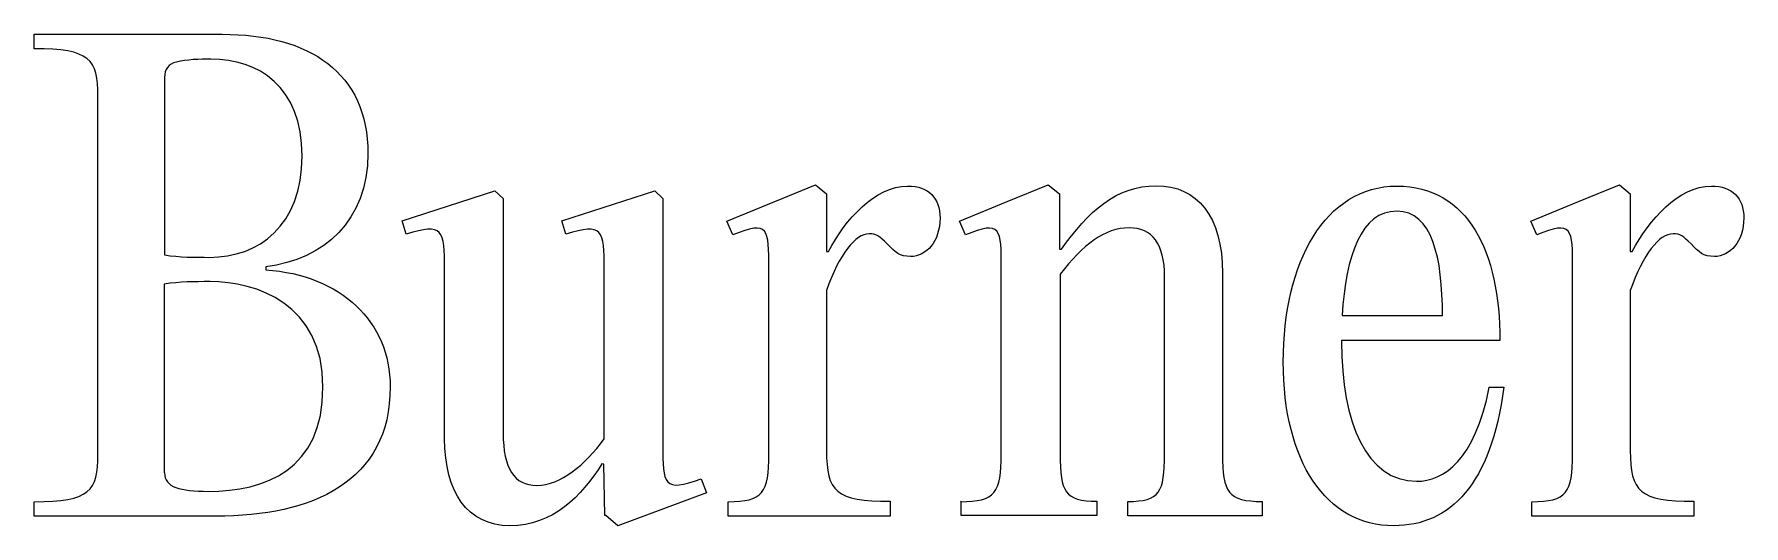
# Model space of a CAD drawing. Extents: x 0.2 to 20.5, y 0 to 5.8.
import ezdxf

# ---------------------------------------------------------------- set-up
doc = ezdxf.new("R2010")
doc.units = 0
doc.layers.get('0').update_dxf_attribs({"linetype": 'CONTINUOUS'})

msp = doc.modelspace()

# ---------------------------------------------------------------- linework, layer by layer
at = {"color": 7}
for p, q in [((0.183451, 5.649442), (0.183451, 5.820833)), ((0.183451, 5.820833), (2.410238, 5.820833)), ((1.729293, 5.306661), (1.729293, 3.207925)), ((0.938623, 0.847249), (0.938623, 5.086763)), ((4.546653, 3.61215), (5.643933, 3.967869)), ((5.643933, 3.967869), (5.743972, 3.874087)), ((5.743972, 3.874087), (5.743972, 1.099503)), ((6.437815, 3.61215), (7.541525, 3.967869)), ((7.541525, 3.967869), (7.635108, 3.874087)), ((7.635108, 3.874087), (7.635108, 0.963665)), ((8.964745, 3.838517), (9.448826, 4.039013)), ((9.448826, 4.039013), (9.577917, 3.932296)), ((9.577917, 3.932296), (9.577917, 3.246731)), ((11.720777, 3.838517), (12.204885, 4.039013)), ((12.204885, 4.039013), (12.340405, 3.932296)), ((12.340405, 3.932296), (12.340405, 3.275835)), ((18.494719, 3.838517), (18.978801, 4.039013)), ((18.978801, 4.039013), (19.107891, 3.932296)), ((19.107891, 3.932296), (19.107891, 3.246731)), ((8.396737, 3.608917), (8.964745, 3.838517)), ((11.152796, 3.608917), (11.720777, 3.838517)), ((17.926738, 3.608917), (18.494719, 3.838517)), ((4.595072, 3.453694), (4.546653, 3.61215)), ((6.486234, 3.453694), (6.437815, 3.61215)), ((8.467751, 3.443994), (8.396737, 3.608917)), ((10.923667, 3.64449), (10.923667, 3.64449)), ((11.223784, 3.443994), (11.152796, 3.608917)), ((17.997726, 3.443994), (17.926738, 3.608917)), ((20.453641, 3.64449), (20.453641, 3.64449)), ((9.577917, 3.246731), (9.600486, 3.246731)), ((12.340405, 3.275835), (12.363, 3.275835)), ((19.107891, 3.246731), (19.130486, 3.246731)), ((1.729293, 3.207925), (1.729293, 3.207925)), ((2.929811, 3.065648), (2.929811, 3.030061)), ((8.893731, 0.847249), (8.893731, 3.042999)), ((11.649789, 0.847249), (11.649789, 3.042999)), ((18.423731, 0.847249), (18.423731, 3.042999)), ((1.726065, 2.861919), (1.726065, 0.630581)), ((5.050102, 1.028356), (5.050102, 3.039771)), ((6.941264, 1.028356), (6.941264, 3.039771)), ((12.346861, 2.978335), (12.346861, 0.853731)), ((13.586116, 0.850477), (13.586116, 2.949231)), ((14.27353, 2.991273), (14.27353, 0.850477)), ((9.577917, 2.787544), (9.577917, 0.889291)), ((19.107891, 2.787544), (19.107891, 0.889291)), ((15.690268, 2.49002), (16.881105, 2.49002)), ((16.881105, 2.49002), (16.881105, 2.49002)), ((17.562063, 2.195751), (15.683812, 2.195751)), ((15.683812, 2.195751), (15.683812, 2.182813)), ((17.4362, 1.639544), (17.607254, 1.639544)), ((17.607254, 1.639544), (17.607254, 1.639544)), ((1.726065, 0.630581), (1.729293, 0.627354)), ((1.729293, 0.627354), (1.729293, 0.627354)), ((6.938036, 0.727604), (6.915441, 0.73406)), ((6.950948, 0.122873), (6.938036, 0.727604)), ((8.090165, 0.556207), (8.154696, 0.391292)), ((0.183451, 0.113189), (0.183451, 0.284586)), ((8.154696, 0.391292), (7.102634, 0)), ((8.409649, 0.113189), (8.409649, 0.284586)), ((10.333064, 0.291042), (10.333064, 0.113189)), ((11.175391, 0.291042), (11.165708, 0.284586)), ((11.165708, 0.284586), (11.165708, 0.284586)), ((11.175391, 0.119645), (11.175391, 0.291042)), ((12.78255, 0.291042), (12.78255, 0.119645)), ((13.150453, 0.116417), (13.150453, 0.287814)), ((14.7447, 0.287814), (14.7447, 0.116417)), ((17.93965, 0.113189), (17.93965, 0.284586)), ((19.863065, 0.291042), (19.863065, 0.113189)), ((2.339237, 0.113189), (0.183451, 0.113189)), ((0.183451, 0.113189), (0.183451, 0.113189)), ((6.960632, 0.122873), (6.950948, 0.122873)), ((6.950948, 0.122873), (6.950948, 0.122873)), ((7.102634, 0), (6.960632, 0.122873)), ((10.333064, 0.113189), (8.409649, 0.113189)), ((12.78255, 0.119645), (11.175391, 0.119645)), ((14.7447, 0.116417), (13.150453, 0.116417)), ((19.863065, 0.113189), (17.93965, 0.113189))]:
    msp.add_line(p, q, dxfattribs=at)
for points in [[(2.410238, 5.820833), (3.449399, 5.820833), (4.140041, 5.364869), (4.140041, 4.407665)], [(0.938623, 5.086763), (0.938623, 5.523325), (0.845032, 5.649442), (0.183451, 5.649442)], [(1.871289, 5.490985), (1.771245, 5.46835), (1.729293, 5.406909), (1.729293, 5.306661)], [(2.27792, 5.526558), (2.142376, 5.526558), (1.993924, 5.520089), (1.871289, 5.490985)], [(3.359044, 4.37856), (3.359044, 5.206413), (2.839455, 5.526558), (2.27792, 5.526558)], [(2.261785, 3.178821), (2.845911, 3.178821), (3.359044, 3.550708), (3.359044, 4.37856)], [(4.140041, 4.407665), (4.140041, 3.615383), (3.620453, 3.15296), (2.929811, 3.065648)], [(9.600486, 3.246731), (9.80059, 3.625085), (10.149126, 4.022844), (10.539624, 4.022844)], [(10.539624, 4.022844), (10.788121, 4.022844), (10.923667, 3.880556), (10.923667, 3.64449)], [(12.363, 3.275835), (12.682511, 3.718867), (13.005223, 4.026077), (13.489305, 4.026077)], [(13.489305, 4.026077), (13.973387, 4.026077), (14.27353, 3.663892), (14.27353, 2.991273)], [(14.993197, 1.940269), (14.993197, 3.117374), (15.49019, 4.022841), (16.338947, 4.022841)], [(16.338947, 4.022841), (17.187704, 4.022841), (17.562063, 3.237029), (17.562063, 2.195751)], [(19.130486, 3.246731), (19.330564, 3.625085), (19.679126, 4.022844), (20.069598, 4.022844)], [(20.069598, 4.022844), (20.318095, 4.022844), (20.453641, 3.880556), (20.453641, 3.64449)], [(16.338947, 3.725333), (15.919397, 3.725333), (15.735459, 3.204692), (15.690268, 2.49002)], [(16.881105, 2.49002), (16.881105, 3.175587), (16.75847, 3.725333), (16.338947, 3.725333)], [(5.050102, 3.039771), (5.050102, 3.5022), (5.027533, 3.589515), (4.595072, 3.453694)], [(6.941264, 3.039771), (6.941264, 3.5022), (6.928353, 3.589515), (6.486234, 3.453694)], [(8.893731, 3.042999), (8.893731, 3.521604), (8.893731, 3.621852), (8.467751, 3.443994)], [(10.084567, 3.456929), (9.919996, 3.456929), (9.729576, 3.22086), (9.577917, 2.787544)], [(10.297583, 3.337277), (10.204, 3.431058), (10.168493, 3.456929), (10.084567, 3.456929)], [(10.923667, 3.64449), (10.923667, 3.366381), (10.75907, 3.188523), (10.575131, 3.188523)], [(11.649789, 3.042999), (11.649789, 3.521604), (11.649789, 3.621852), (11.223784, 3.443994)], [(13.166593, 3.528071), (12.876133, 3.528071), (12.617953, 3.327577), (12.346861, 2.978335)], [(13.586116, 2.949231), (13.586116, 3.340513), (13.437685, 3.528071), (13.166593, 3.528071)], [(18.423731, 3.042999), (18.423731, 3.521604), (18.423731, 3.621852), (17.997726, 3.443994)], [(19.614568, 3.456929), (19.449971, 3.456929), (19.259576, 3.22086), (19.107891, 2.787544)], [(19.827558, 3.337277), (19.733974, 3.431058), (19.698467, 3.456929), (19.614568, 3.456929)], [(20.453641, 3.64449), (20.453641, 3.366381), (20.28907, 3.188523), (20.105105, 3.188523)], [(10.575131, 3.188523), (10.446041, 3.188523), (10.391166, 3.237032), (10.297583, 3.337277)], [(20.105105, 3.188523), (19.976015, 3.188523), (19.921167, 3.237032), (19.827558, 3.337277)], [(1.729293, 3.207925), (1.906789, 3.178821), (2.090743, 3.178821), (2.261785, 3.178821)], [(2.268239, 2.891023), (2.084287, 2.891023), (1.906791, 2.891023), (1.726065, 2.861919)], [(3.607541, 1.642771), (3.607541, 2.629085), (2.81686, 2.891023), (2.268239, 2.891023)], [(2.929811, 3.030061), (3.82053, 2.971853), (4.404651, 2.415646), (4.404651, 1.645999)], [(15.683812, 2.182813), (15.683812, 1.212665), (15.983955, 0.527103), (16.574532, 0.527103)], [(16.30344, 0), (15.499874, 0), (14.993197, 0.763164), (14.993197, 1.940269)], [(2.248876, 0.407458), (2.916899, 0.407458), (3.607541, 0.656458), (3.607541, 1.642771)], [(4.404651, 1.645999), (4.404651, 0.517419), (3.478451, 0.113189), (2.339237, 0.113189)], [(17.607254, 1.639544), (17.458796, 0.491543), (16.974714, 0), (16.30344, 0)], [(16.574532, 0.527103), (16.894016, 0.527103), (17.265147, 0.776102), (17.4362, 1.639544)], [(5.824643, 0), (5.317966, 0), (5.050102, 0.401002), (5.050102, 1.028356)], [(5.743972, 1.099503), (5.743972, 0.679106), (5.873062, 0.478605), (6.144154, 0.478605)], [(6.144154, 0.478605), (6.428131, 0.478605), (6.712135, 0.721148), (6.941264, 1.028356)], [(0.183451, 0.284586), (0.845032, 0.284586), (0.938623, 0.413914), (0.938623, 0.847249)], [(7.635108, 0.963665), (7.635108, 0.485061), (7.648019, 0.39452), (8.090165, 0.556207)], [(8.409649, 0.284586), (8.822743, 0.284586), (8.893731, 0.391292), (8.893731, 0.847249)], [(9.577917, 0.889291), (9.577917, 0.40423), (9.684411, 0.291042), (10.333064, 0.291042)], [(11.165708, 0.284586), (11.578802, 0.284586), (11.649789, 0.391292), (11.649789, 0.847249)], [(12.346861, 0.853731), (12.346861, 0.397748), (12.404963, 0.291042), (12.78255, 0.291042)], [(13.150453, 0.287814), (13.52804, 0.287814), (13.586116, 0.39452), (13.586116, 0.850477)], [(14.27353, 0.850477), (14.27353, 0.39452), (14.338062, 0.287814), (14.7447, 0.287814)], [(17.93965, 0.284586), (18.352717, 0.284586), (18.423731, 0.391292), (18.423731, 0.847249)], [(19.107891, 0.889291), (19.107891, 0.40423), (19.214386, 0.291042), (19.863065, 0.291042)], [(1.729293, 0.627354), (1.729293, 0.455956), (1.913244, 0.407458), (2.248876, 0.407458)], [(6.915441, 0.73406), (6.6734, 0.34925), (6.33132, 0), (5.824643, 0)]]:
    msp.add_open_spline(points, degree=3, dxfattribs=at)

doc.saveas('drawing.dxf')
